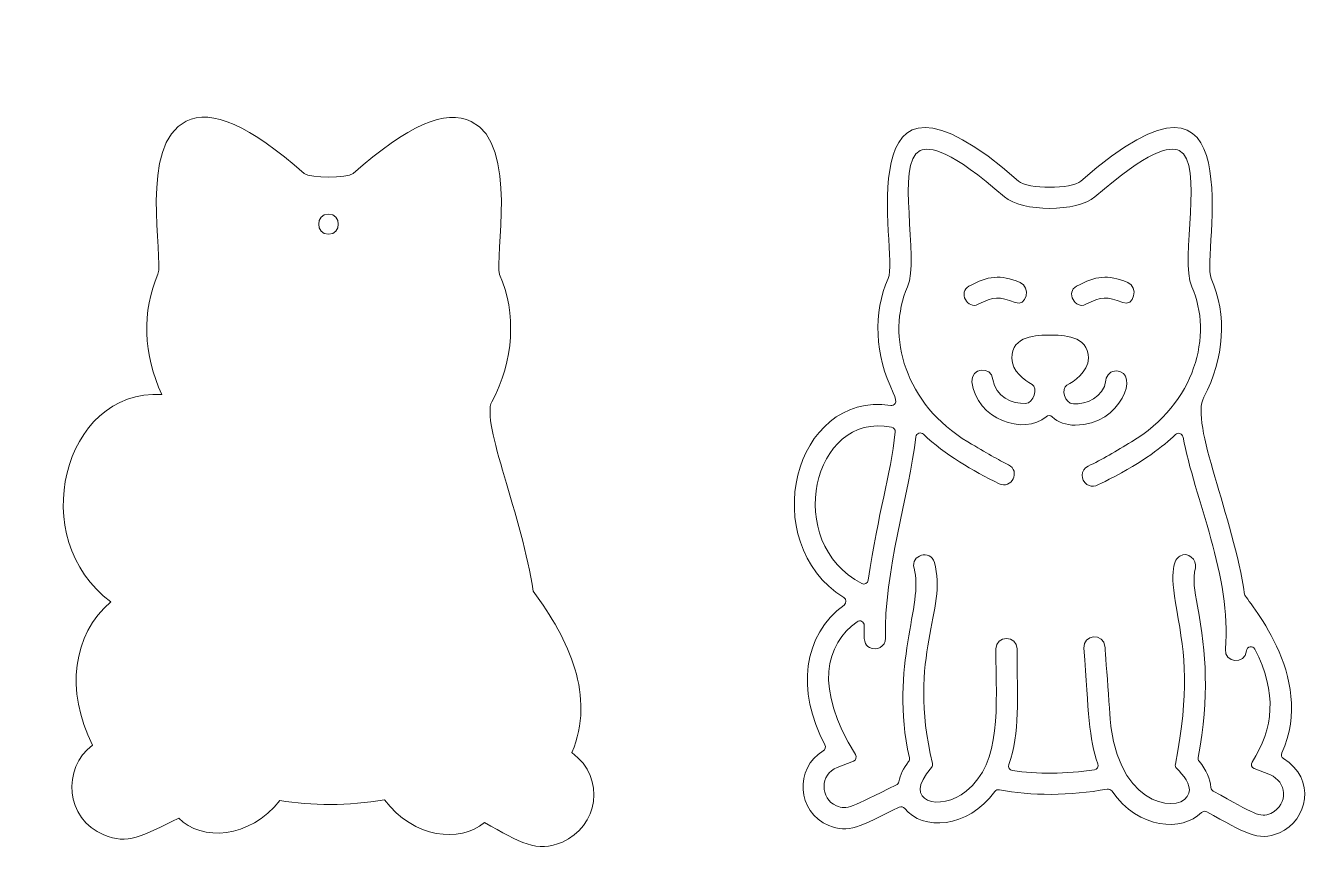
# Model space of a CAD drawing. Header units: inches. Extents: x 0.37 to 7.44, y -0.03 to 4.5.
import ezdxf

# ---------------------------------------------------------------- set-up
doc = ezdxf.new("R2010")
doc.units = ezdxf.units.IN
doc.header["$MEASUREMENT"] = 0
doc.layers.add('_U+0421_U+043B_U+043E_U+0439 1', color=7, linetype='Continuous')

msp = doc.modelspace()

# ---------------------------------------------------------------- linework, layer by layer
at = {"layer": '_U+0421_U+043B_U+043E_U+0439 1', "color": 12, "lineweight": 9, "true_color": 0xe30613}
for points, knots in [([(7.2325, 0.0777), (7.114, 0.0267), (7.0437, 0.0783), (6.835, 0.1925), (6.8256, 0.1976), (6.8138, 0.196), (6.8061, 0.1884), (6.7011, 0.0841), (6.4636, 0.0934), (6.3143, 0.3065), (6.3087, 0.3144), (6.2992, 0.3185), (6.2897, 0.3167), (6.0863, 0.2798), (5.8714, 0.2786), (5.6993, 0.3133), (5.6898, 0.3152), (5.6802, 0.3113), (5.6745, 0.3034), (5.5256, 0.0977), (5.2753, 0.0888), (5.1805, 0.211), (5.1733, 0.2203), (5.1607, 0.2234), (5.1502, 0.2182), (4.9312, 0.1113), (4.8726, 0.0724), (4.7651, 0.1169), (4.5872, 0.1912), (4.5775, 0.4325), (4.734, 0.5262), (4.7453, 0.533), (4.7493, 0.5473), (4.7432, 0.559), (4.5842, 0.8592), (4.6243, 1.1587), (4.8485, 1.3253), (4.8625, 1.3356), (4.8618, 1.3565), (4.8471, 1.3657), (4.3643, 1.6701), (4.5725, 2.4978), (5.1039, 2.4186), (5.1206, 2.4161), (5.1479, 2.428), (5.118, 2.4883), (5.0165, 2.692), (5.0061, 2.9262), (5.0904, 3.1147), (5.1493, 3.2473), (4.8365, 4.4978), (5.8036, 3.6476), (5.8547, 3.6025), (6.0943, 3.6026), (6.1454, 3.6476), (7.113, 4.498), (6.803, 3.2405), (6.859, 3.1146), (6.9469, 2.917), (6.932, 2.6739), (6.819, 2.4644), (6.7407, 2.3206), (6.983, 1.8057), (7.0416, 1.3822), (7.0443, 1.363), (7.4396, 0.936), (7.2458, 0.5152), (7.2407, 0.5041), (7.2449, 0.491), (7.2552, 0.4845), (7.4346, 0.3724), (7.3899, 0.1454), (7.2325, 0.0777)], [0, 0, 0, 0, 1, 1, 1, 2, 2, 2, 3, 3, 3, 4, 4, 4, 5, 5, 5, 6, 6, 6, 7, 7, 7, 8, 8, 8, 9, 9, 9, 10, 10, 10, 11, 11, 11, 12, 12, 12, 13, 13, 13, 14, 14, 14, 15, 15, 15, 16, 16, 16, 17, 17, 17, 18, 18, 18, 19, 19, 19, 20, 20, 20, 21, 21, 21, 22, 22, 22, 23, 23, 23, 24, 24, 24, 24]), ([(3.3579, 0.5165), (3.4868, 0.8285), (3.3433, 1.1317), (3.1459, 1.4016), (3.0881, 1.7984), (2.8592, 2.3286), (2.9188, 2.438), (3.0399, 2.6626), (3.0556, 2.924), (2.9611, 3.1361), (2.9325, 3.2248), (3.0686, 3.8474), (2.8068, 3.9746), (2.6652, 4.0435), (2.4595, 3.9528), (2.1601, 3.6896), (2.1236, 3.6628), (1.9273, 3.6628), (1.8912, 3.6893), (1.5911, 3.9531), (1.3856, 4.0441), (1.2446, 3.9758), (0.9842, 3.8496), (1.1206, 3.2244), (1.0906, 3.1373), (1.0017, 2.9385), (1.0099, 2.6934), (1.1119, 2.4787), (0.5648, 2.5076), (0.3667, 1.6821), (0.8327, 1.3429), (0.6221, 1.1609), (0.5829, 0.8597), (0.7323, 0.5577), (0.5629, 0.4312), (0.5833, 0.1539), (0.7948, 0.0656), (0.9232, 0.0124), (0.9988, 0.0571), (1.2041, 0.1578), (1.3275, 0.0299), (1.5929, 0.0436), (1.7586, 0.2551), (1.9284, 0.224), (2.1348, 0.2253), (2.3313, 0.2587), (2.4925, 0.045), (2.7443, 0.0228), (2.8786, 0.1331), (3.0755, 0.0248), (3.164, -0.0341), (3.3054, 0.0267), (3.4973, 0.1093), (3.5495, 0.3756), (3.3579, 0.5165)], [0, 0, 0, 0, 1, 1, 1, 2, 2, 2, 3, 3, 3, 4, 4, 4, 5, 5, 5, 6, 6, 6, 7, 7, 7, 8, 8, 8, 9, 9, 9, 10, 10, 10, 11, 11, 11, 12, 12, 12, 13, 13, 13, 14, 14, 14, 15, 15, 15, 16, 16, 16, 17, 17, 17, 18, 18, 18, 18]), ([(7.1831, 0.3943), (7.1831, 0.3943), (7.0946, 0.429), (7.0946, 0.429), (7.0801, 0.4347), (7.0745, 0.4523), (7.083, 0.4653), (7.2012, 0.6468), (7.2214, 0.8437), (7.0984, 1.0838), (7.0874, 1.1053), (7.0544, 1.0998), (7.052, 1.0736), (7.0444, 0.9969), (6.93, 1.0081), (6.9368, 1.0841), (6.9734, 1.477), (6.7665, 1.9132), (6.7048, 2.2456), (6.7012, 2.2649), (6.6778, 2.2726), (6.6638, 2.2589), (6.5968, 2.1939), (6.4892, 2.1105), (6.3006, 2.014), (6.2356, 1.9806), (6.2103, 1.9636), (6.1782, 1.9856), (6.1428, 2.01), (6.1427, 2.0657), (6.1853, 2.086), (6.2568, 2.1203), (6.3414, 2.1698), (6.4222, 2.2183), (6.7736, 2.4291), (6.8695, 2.8067), (6.7533, 3.0677), (6.6852, 3.2205), (6.8225, 3.7464), (6.6841, 3.8145), (6.6335, 3.8394), (6.5122, 3.8156), (6.2221, 3.5605), (6.1269, 3.4773), (5.8218, 3.4773), (5.7273, 3.5605), (5.4371, 3.8157), (5.3157, 3.8394), (5.2651, 3.8145), (5.1265, 3.7463), (5.2639, 3.2203), (5.1959, 3.0677), (5.0766, 2.7998), (5.1827, 2.4246), (5.527, 2.2183), (5.6294, 2.157), (5.6937, 2.1208), (5.7488, 2.0934), (5.8175, 2.059), (5.7648, 1.9559), (5.6971, 1.9899), (5.5557, 2.0606), (5.3984, 2.1492), (5.2836, 2.2607), (5.2689, 2.275), (5.2443, 2.2667), (5.2419, 2.2463), (5.2043, 1.9337), (5.0663, 1.5009), (5.0748, 1.1438), (5.076, 1.0966), (5.0261, 1.0712), (4.9883, 1.092), (4.9599, 1.1075), (4.9554, 1.1304), (4.9587, 1.213), (4.9595, 1.2335), (4.9362, 1.2461), (4.9196, 1.234), (4.7482, 1.1091), (4.6815, 0.8735), (4.9111, 0.506), (4.9193, 0.4929), (4.9137, 0.4756), (4.8993, 0.4699), (4.8993, 0.4699), (4.8106, 0.4353), (4.8106, 0.4353), (4.716, 0.3985), (4.7141, 0.265), (4.8069, 0.225), (4.8652, 0.1999), (4.8845, 0.218), (5.1347, 0.3394), (5.1418, 0.3428), (5.1466, 0.3494), (5.1482, 0.3571), (5.1559, 0.3937), (5.1739, 0.4312), (5.2015, 0.4677), (5.2058, 0.4735), (5.2076, 0.4809), (5.206, 0.4879), (5.0931, 0.9955), (5.2877, 1.3309), (5.2318, 1.5266), (5.2108, 1.5993), (5.322, 1.6323), (5.343, 1.5583), (5.4179, 1.2982), (5.1907, 1.0524), (5.3323, 0.4576), (5.3342, 0.4497), (5.332, 0.4414), (5.3267, 0.4354), (5.1582, 0.2447), (5.3761, 0.1907), (5.517, 0.3056), (5.7153, 0.467), (5.68, 0.7642), (5.6799, 1.0848), (5.6799, 1.1612), (5.7957, 1.1612), (5.7957, 1.0848), (5.7957, 0.8103), (5.8137, 0.6268), (5.7506, 0.4508), (5.7454, 0.4362), (5.7551, 0.4207), (5.7704, 0.4185), (5.9043, 0.3985), (6.0659, 0.3999), (6.2193, 0.4224), (6.2346, 0.4246), (6.2438, 0.4405), (6.2385, 0.4551), (6.1885, 0.5931), (6.1878, 0.7377), (6.162, 1.0887), (6.1559, 1.1654), (6.2712, 1.1733), (6.2772, 1.0975), (6.2773, 1.0962), (6.3093, 0.6616), (6.3095, 0.6603), (6.3702, 0.1958), (6.7077, 0.1858), (6.7373, 0.2943), (6.7505, 0.3427), (6.7057, 0.3949), (6.6695, 0.4312), (6.6639, 0.4369), (6.6615, 0.4452), (6.663, 0.4531), (6.7398, 0.8584), (6.7169, 1.0396), (6.6703, 1.2964), (6.6288, 1.5235), (6.6575, 1.5743), (6.6871, 1.5932), (6.7308, 1.621), (6.7828, 1.5735), (6.7725, 1.5292), (6.7573, 1.4646), (6.7678, 1.4067), (6.7837, 1.3191), (6.8319, 1.0527), (6.8495, 0.834), (6.7877, 0.4896), (6.7864, 0.4824), (6.7884, 0.475), (6.7931, 0.4693), (6.8323, 0.4222), (6.8545, 0.3727), (6.858, 0.3252), (6.8587, 0.3167), (6.8632, 0.3089), (6.8707, 0.3049), (7.0988, 0.1814), (7.124, 0.1569), (7.1867, 0.1841), (7.288, 0.2347), (7.2694, 0.3606), (7.1831, 0.3943)], [0, 0, 0, 0, 1, 1, 1, 2, 2, 2, 3, 3, 3, 4, 4, 4, 5, 5, 5, 6, 6, 6, 7, 7, 7, 8, 8, 8, 9, 9, 9, 10, 10, 10, 11, 11, 11, 12, 12, 12, 13, 13, 13, 14, 14, 14, 15, 15, 15, 16, 16, 16, 17, 17, 17, 18, 18, 18, 19, 19, 19, 20, 20, 20, 21, 21, 21, 22, 22, 22, 23, 23, 23, 24, 24, 24, 25, 25, 25, 26, 26, 26, 27, 27, 27, 28, 28, 28, 29, 29, 29, 30, 30, 30, 31, 31, 31, 32, 32, 32, 33, 33, 33, 34, 34, 34, 35, 35, 35, 36, 36, 36, 37, 37, 37, 38, 38, 38, 39, 39, 39, 40, 40, 40, 41, 41, 41, 42, 42, 42, 43, 43, 43, 44, 44, 44, 45, 45, 45, 46, 46, 46, 47, 47, 47, 48, 48, 48, 49, 49, 49, 50, 50, 50, 51, 51, 51, 52, 52, 52, 53, 53, 53, 54, 54, 54, 55, 55, 55, 56, 56, 56, 57, 57, 57, 58, 58, 58, 59, 59, 59, 60, 60, 60, 61, 61, 61, 61]), ([(2.0245, 3.3559), (1.9529, 3.3559), (1.953, 3.467), (2.0245, 3.467), (2.0961, 3.467), (2.096, 3.3559), (2.0245, 3.3559)], [0, 0, 0, 0, 1, 1, 1, 2, 2, 2, 2]), ([(5.5834, 2.9726), (5.667, 3.0157), (5.6992, 3.016), (5.7851, 2.9817), (5.8471, 2.9568), (5.8738, 3.0678), (5.8122, 3.0925), (5.6994, 3.1376), (5.6399, 3.1276), (5.5318, 3.0719), (5.4721, 3.0411), (5.524, 2.942), (5.5834, 2.9726)], [0, 0, 0, 0, 1, 1, 1, 2, 2, 2, 3, 3, 3, 4, 4, 4, 4]), ([(6.1729, 2.9726), (6.2565, 3.0157), (6.2887, 3.016), (6.3745, 2.9817), (6.4366, 2.9568), (6.4633, 3.0678), (6.4017, 3.0925), (6.2889, 3.1376), (6.2294, 3.1276), (6.1213, 3.0719), (6.0616, 3.0411), (6.1135, 2.942), (6.1729, 2.9726)], [0, 0, 0, 0, 1, 1, 1, 2, 2, 2, 3, 3, 3, 4, 4, 4, 4]), ([(6.115, 2.3106), (6.0627, 2.3106), (6.0204, 2.3259), (5.9886, 2.3562), (5.979, 2.3654), (5.9644, 2.3655), (5.9545, 2.3567), (5.8368, 2.2522), (5.5716, 2.3415), (5.5488, 2.5484), (5.5402, 2.6247), (5.6551, 2.6367), (5.6638, 2.5612), (5.6742, 2.4653), (5.7734, 2.4264), (5.8403, 2.4291), (5.8902, 2.4313), (5.9114, 2.5143), (5.8778, 2.5334), (5.8365, 2.557), (5.7672, 2.6068), (5.7668, 2.6766), (5.7668, 2.8032), (5.9084, 2.8034), (5.9765, 2.8035), (6.0445, 2.8035), (6.1858, 2.8035), (6.1863, 2.6774), (6.1863, 2.6007), (6.1045, 2.5482), (6.0693, 2.5292), (6.035, 2.5105), (6.0547, 2.4297), (6.1048, 2.4268), (6.1717, 2.4228), (6.2708, 2.4605), (6.2824, 2.5564), (6.286, 2.5871), (6.3106, 2.6087), (6.3417, 2.6072), (6.4697, 2.6042), (6.3693, 2.3106), (6.115, 2.3106)], [0, 0, 0, 0, 1, 1, 1, 2, 2, 2, 3, 3, 3, 4, 4, 4, 5, 5, 5, 6, 6, 6, 7, 7, 7, 8, 8, 8, 9, 9, 9, 10, 10, 10, 11, 11, 11, 12, 12, 12, 13, 13, 13, 14, 14, 14, 14]), ([(4.9455, 1.4426), (4.9605, 1.4348), (4.9787, 1.4444), (4.9811, 1.4611), (5.036, 1.8436), (5.1026, 2.0255), (5.1284, 2.2731), (5.1297, 2.2859), (5.1208, 2.2975), (5.1082, 2.2999), (4.6732, 2.3854), (4.5126, 1.6669), (4.9455, 1.4426)], [0, 0, 0, 0, 1, 1, 1, 2, 2, 2, 3, 3, 3, 4, 4, 4, 4])]:
    msp.add_open_spline(points, degree=3, knots=knots, dxfattribs=at)

doc.saveas('drawing.dxf')
